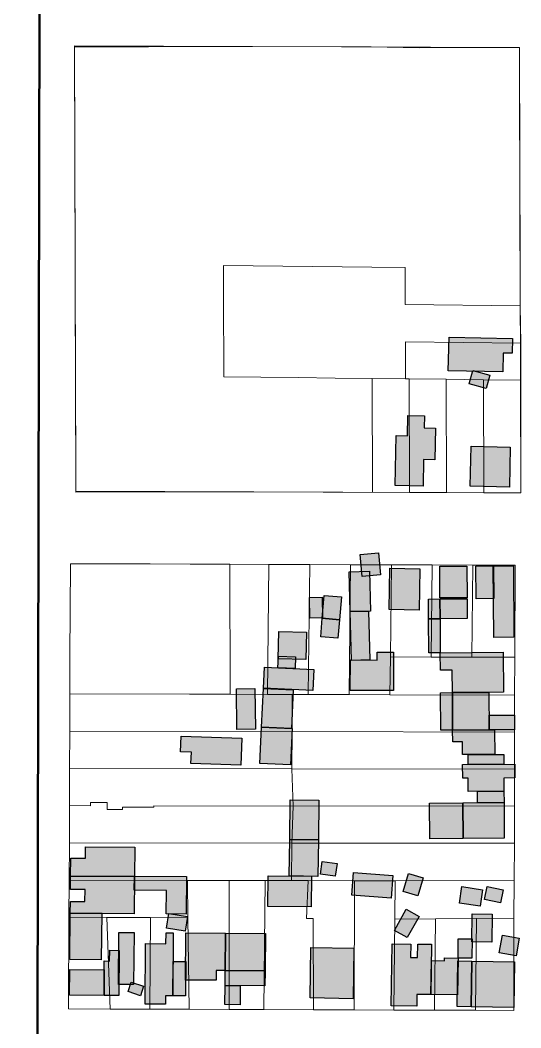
# Model space of a CAD drawing. Header units: millimetres. Extents: x -71 to 10084, y -63 to 6230.
# Drawn here: x 5423.4 to 5558.5, y 3296.9 to 3568.5 of the extents above; entities that cross this region are included whole.
import ezdxf

# ---------------------------------------------------------------- set-up
doc = ezdxf.new("R2010")
doc.units = ezdxf.units.MM
doc.layers.add('01. Manzanas Esc. Urbana', color=254, linetype='Continuous', lineweight=5, true_color=0xcccccc)
doc.layers.add('01. Parcelas Esc. Urbana', color=8, linetype='Continuous', lineweight=5, true_color=0x808080)
doc.layers.add('03. Vias Terciarias', color=252, linetype='Continuous', lineweight=50)
doc.layers.add('Edificaciones Pilar', color=50, linetype='Continuous')

msp = doc.modelspace()

# ---------------------------------------------------------------- hatches: boundary and pattern name
at = {"layer": 'Edificaciones Pilar', "transparency": 33554559}
for points in [[(5553.64, 3473.68), (5538.9, 3473.99), (5539.1, 3483.08), (5556.2, 3482.72), (5556.12, 3478.69), (5553.75, 3478.74), (5553.64, 3473.68)], [(5549.11, 3469.24), (5544.53, 3470.5), (5545.5, 3474.04), (5550.08, 3472.78), (5549.11, 3469.24)], [(5532.26, 3450.07), (5532.12, 3442.88), (5524.56, 3443.04), (5524.84, 3456.5), (5527.89, 3456.43), (5528, 3461.9), (5532.5, 3461.8), (5532.44, 3458.61), (5535.47, 3458.55), (5535.3, 3450.01), (5532.26, 3450.07)], [(5555.38, 3442.63), (5544.8, 3442.88), (5545.05, 3453.64), (5555.63, 3453.4), (5555.38, 3442.63)], [(5520.64, 3418.97), (5515.66, 3418.53), (5515.13, 3424.45), (5520.11, 3424.89), (5520.64, 3418.97)], [(5517.9, 3409.24), (5512.46, 3409.1), (5512.19, 3419.83), (5517.63, 3419.97), (5517.9, 3409.24)], [(5531.25, 3420.61), (5531.02, 3409.51), (5522.94, 3409.67), (5523.16, 3420.78), (5531.25, 3420.61)], [(5543.97, 3412.8), (5536.66, 3412.75), (5536.61, 3421.29), (5543.92, 3421.33), (5543.97, 3412.8)], [(5551.12, 3421.38), (5551.17, 3412.58), (5546.44, 3412.55), (5546.38, 3421.35), (5551.12, 3421.38)], [(5556.61, 3402.15), (5551.17, 3402.12), (5551.05, 3421.38), (5556.49, 3421.41), (5556.61, 3402.15)], [(5504.93, 3412.94), (5504.99, 3407.38), (5501.55, 3407.34), (5501.49, 3412.9), (5504.93, 3412.94)], [(5509.57, 3406.87), (5504.93, 3407.27), (5505.45, 3413.45), (5510.09, 3413.05), (5509.57, 3406.87)], [(5536.7, 3407.15), (5533.57, 3407.13), (5533.54, 3412.47), (5536.67, 3412.49), (5536.7, 3407.15)], [(5544.01, 3407.19), (5536.7, 3407.15), (5536.67, 3412.49), (5543.97, 3412.54), (5544.01, 3407.19)], [(5517.71, 3396.04), (5512.79, 3395.92), (5512.46, 3409.1), (5517.37, 3409.22), (5517.71, 3396.04)], [(5509.14, 3401.88), (5504.5, 3402.28), (5504.93, 3407.27), (5509.57, 3406.87), (5509.14, 3401.88)], [(5536.76, 3398.01), (5533.63, 3397.99), (5533.57, 3407.13), (5536.7, 3407.15), (5536.76, 3398.01)], [(5500.44, 3396.16), (5492.98, 3396.35), (5493.16, 3403.7), (5500.62, 3403.52), (5500.44, 3396.16)], [(5524.1, 3387.77), (5512.48, 3387.8), (5512.5, 3396.05), (5519.75, 3396.03), (5519.75, 3398.12), (5524.13, 3398.11), (5524.1, 3387.77)], [(5539.97, 3393.31), (5536.78, 3393.29), (5536.76, 3398.01), (5553.69, 3398.11), (5553.76, 3387.36), (5540.01, 3387.27), (5539.97, 3393.31)], [(5497.58, 3393.71), (5492.95, 3393.93), (5493.09, 3397.07), (5497.72, 3396.85), (5497.58, 3393.71)], [(5489.05, 3388.43), (5489.32, 3394.1), (5502.68, 3393.47), (5502.41, 3387.8), (5489.05, 3388.43)], [(5486.88, 3377.38), (5481.9, 3377.32), (5481.75, 3388.29), (5486.73, 3388.36), (5486.88, 3377.38)], [(5496.61, 3377.55), (5488.55, 3377.93), (5489.05, 3388.35), (5497.1, 3387.97), (5496.61, 3377.55)], [(5540.01, 3387.24), (5540.07, 3377.14), (5536.88, 3377.12), (5536.82, 3387.22), (5540.01, 3387.24)], [(5549.92, 3377.21), (5540.08, 3377.14), (5540.01, 3387.24), (5549.85, 3387.3), (5549.92, 3377.21)], [(5556.76, 3377.24), (5549.92, 3377.2), (5549.89, 3381.16), (5556.74, 3381.2), (5556.76, 3377.24)], [(5496.35, 3367.77), (5488.09, 3368.16), (5488.55, 3377.93), (5496.81, 3377.54), (5496.35, 3367.77)], [(5540.09, 3373.98), (5540.07, 3377.14), (5551.39, 3377.21), (5551.43, 3370.58), (5542.77, 3370.53), (5542.75, 3373.99), (5540.09, 3373.98)], [(5469.6, 3371.21), (5466.68, 3371.31), (5466.82, 3375.54), (5483.19, 3374.99), (5482.94, 3367.7), (5469.5, 3368.15), (5469.6, 3371.21)], [(5544.25, 3367.9), (5544.23, 3370.54), (5553.86, 3370.6), (5553.88, 3367.96), (5544.25, 3367.9)], [(5542.81, 3364.16), (5542.78, 3367.89), (5556.82, 3367.97), (5556.84, 3364.25), (5553.9, 3364.23), (5553.92, 3360.69), (5544.29, 3360.63), (5544.27, 3364.17), (5542.81, 3364.16)], [(5553.94, 3357.59), (5546.77, 3357.54), (5546.75, 3360.65), (5553.92, 3360.69), (5553.94, 3357.59)], [(5503.86, 3347.57), (5496.14, 3347.68), (5496.28, 3358.34), (5504.01, 3358.24), (5503.86, 3347.57)], [(5542.91, 3347.94), (5533.93, 3347.88), (5533.88, 3357.47), (5542.85, 3357.52), (5542.91, 3347.94)], [(5554, 3348), (5542.91, 3347.94), (5542.85, 3357.52), (5553.94, 3357.59), (5554, 3348)], [(5503.73, 3337.72), (5496.01, 3337.82), (5496.14, 3347.68), (5503.86, 3347.57), (5503.73, 3337.72)], [(5454.28, 3337.64), (5437.04, 3337.79), (5437.08, 3342.66), (5441.02, 3342.63), (5441.04, 3345.71), (5454.35, 3345.59), (5454.28, 3337.64)], [(5508.44, 3337.76), (5504.44, 3338.3), (5504.9, 3341.7), (5508.9, 3341.16), (5508.44, 3337.76)], [(5501.88, 3329.49), (5490.19, 3329.64), (5490.31, 3337.9), (5501.99, 3337.74), (5501.88, 3329.49)], [(5523.47, 3331.85), (5512.87, 3332.66), (5513.33, 3338.78), (5523.94, 3337.97), (5523.47, 3331.85)], [(5530.73, 3332.44), (5526.73, 3333.6), (5528.15, 3338.49), (5532.14, 3337.34), (5530.73, 3332.44)], [(5454.19, 3327.62), (5436.95, 3327.77), (5436.98, 3330.96), (5440.91, 3330.92), (5440.94, 3334.14), (5437, 3334.18), (5437.04, 3337.79), (5454.28, 3337.64), (5454.19, 3327.62)], [(5454.22, 3334), (5454.25, 3337.77), (5468.25, 3337.67), (5468.18, 3327.54), (5462.82, 3327.58), (5462.87, 3333.94), (5454.22, 3334)], [(5547.5, 3329.67), (5541.89, 3330.52), (5542.56, 3334.95), (5548.17, 3334.1), (5547.5, 3329.67)], [(5552.97, 3330.6), (5548.66, 3331.51), (5549.4, 3335.03), (5553.72, 3334.12), (5552.97, 3330.6)], [(5445.43, 3327.7), (5445.32, 3315.26), (5436.84, 3315.34), (5436.95, 3327.77), (5445.43, 3327.7)], [(5467.94, 3322.94), (5462.9, 3323.77), (5463.55, 3327.75), (5468.59, 3326.92), (5467.94, 3322.94)], [(5531.05, 3326.91), (5527.83, 3321.2), (5524.38, 3323.14), (5527.59, 3328.85), (5531.05, 3326.91)], [(5550.66, 3319.97), (5545.24, 3320.05), (5545.35, 3327.59), (5550.77, 3327.51), (5550.66, 3319.97)], [(5454.15, 3322.55), (5454.02, 3308.54), (5449.94, 3308.58), (5450.06, 3322.59), (5454.15, 3322.55)], [(5462.64, 3303.27), (5457.12, 3303.31), (5457.24, 3319.6), (5462.76, 3319.56), (5462.78, 3322.54), (5464.73, 3322.52), (5464.61, 3305.51), (5462.66, 3305.53), (5462.64, 3303.27)], [(5476.26, 3309.71), (5468.04, 3309.77), (5468.14, 3322.5), (5478.78, 3322.42), (5478.71, 3312.31), (5476.28, 3312.33), (5476.26, 3309.71)], [(5489.49, 3312.23), (5478.71, 3312.31), (5478.78, 3322.42), (5489.57, 3322.34), (5489.49, 3312.23)], [(5557.18, 3316.28), (5552.66, 3317.12), (5553.54, 3321.89), (5558.07, 3321.05), (5557.18, 3316.28)], [(5530.41, 3302.77), (5523.54, 3302.87), (5523.78, 3319.56), (5528.8, 3319.49), (5528.75, 3315.86), (5530.6, 3315.84), (5530.65, 3319.47), (5534.42, 3319.41), (5534.23, 3305.86), (5530.46, 3305.91), (5530.41, 3302.77)], [(5545.28, 3315.63), (5541.53, 3315.68), (5541.6, 3320.92), (5545.35, 3320.87), (5545.28, 3315.63)], [(5450.05, 3305.62), (5446.06, 3305.65), (5446.13, 3314.92), (5447.55, 3314.91), (5447.58, 3317.79), (5450.14, 3317.77), (5450.05, 3305.62)], [(5513.23, 3304.75), (5501.62, 3304.96), (5501.87, 3318.57), (5513.47, 3318.36), (5513.23, 3304.75)], [(5468.08, 3314.75), (5468.01, 3305.49), (5464.61, 3305.51), (5464.68, 3314.78), (5468.08, 3314.75)], [(5541.39, 3305.76), (5534.23, 3305.86), (5534.36, 3315.05), (5537.85, 3315), (5537.86, 3315.73), (5541.53, 3315.68), (5541.39, 3305.76)], [(5545.1, 3302.56), (5541.34, 3302.62), (5541.52, 3314.95), (5545.27, 3314.9), (5545.1, 3302.56)], [(5556.58, 3302.4), (5545.1, 3302.56), (5545.27, 3314.9), (5556.76, 3314.73), (5556.58, 3302.4)], [(5446.06, 3305.65), (5436.75, 3305.72), (5436.8, 3312.62), (5446.11, 3312.55), (5446.06, 3305.65)], [(5478.68, 3308.31), (5478.71, 3312.31), (5489.49, 3312.23), (5489.46, 3308.23), (5478.68, 3308.31)], [(5455.85, 3305.56), (5452.55, 3306.65), (5453.38, 3309.18), (5456.69, 3308.09), (5455.85, 3305.56)], [(5482.77, 3303.12), (5478.64, 3303.15), (5478.68, 3308.31), (5482.8, 3308.28), (5482.77, 3303.12)]]:
    msp.add_hatch(color=256, dxfattribs=at).paths.add_polyline_path(points, flags=0)

# ---------------------------------------------------------------- linework, layer by layer
at = {"layer": '01. Manzanas Esc. Urbana', "linetype": 'Continuous', "flags": 128}
for points in [[(5558.08, 3561.07), (5558.11, 3551.08), (5558.14, 3541.07), (5558.17, 3531.07), (5558.2, 3521.08), (5558.23, 3511.08), (5558.26, 3501.46), (5558.3, 3491.46), (5558.48, 3481.47), (5558.48, 3471.46), (5558.47, 3441.08), (5478.46, 3441.38), (5438.46, 3441.26), (5438.42, 3453.25), (5438.38, 3465.26), (5438.34, 3477.25), (5438.3, 3489.25), (5438.27, 3501.25), (5438.24, 3512.25), (5438.2, 3523.25), (5438.17, 3534.25), (5438.08, 3561.25), (5448.08, 3561.28), (5458.08, 3561.32), (5468.08, 3561.35), (5478.09, 3561.4), (5518.08, 3561.25), (5531.07, 3560.99), (5558.08, 3561.07)], [(5556.91, 3421.58), (5556.83, 3396.79), (5556.81, 3386.6), (5556.78, 3376.59), (5556.75, 3366.59), (5556.74, 3356.69), (5556.74, 3346.69), (5556.66, 3336.58), (5556.63, 3326.47), (5556.56, 3301.6), (5546.21, 3301.62), (5535.21, 3301.66), (5524.21, 3301.7), (5513.48, 3301.73), (5502.51, 3301.75), (5489.16, 3301.81), (5479.77, 3301.85), (5468.97, 3301.89), (5458.44, 3301.93), (5447.75, 3301.97), (5436.51, 3302), (5436.58, 3326.72), (5436.62, 3336.54), (5436.71, 3346.77), (5436.73, 3356.78), (5436.75, 3366.78), (5436.79, 3376.86), (5436.83, 3386.95), (5436.86, 3397.01), (5436.97, 3421.98), (5447.74, 3421.95), (5458.52, 3421.92), (5469.27, 3421.87), (5479.96, 3421.83), (5490.54, 3421.8), (5501.54, 3421.76), (5512.54, 3421.71), (5523.55, 3421.7), (5534.53, 3421.68), (5545.53, 3421.63), (5556.91, 3421.58)]]:
    msp.add_lwpolyline(points, close=True, dxfattribs=at)
at = {"layer": '01. Parcelas Esc. Urbana', "linetype": 'Continuous', "flags": 128}
for points in [[(5438.08, 3561.55), (5558.08, 3561.07), (5558.47, 3441.08), (5438.47, 3441.56), (5438.08, 3561.55)], [(5438.08, 3561.55), (5558.08, 3561.07), (5558.47, 3441.08), (5438.47, 3441.56), (5438.08, 3561.55)], [(5527.32, 3491.81), (5558.3, 3491.46), (5558.48, 3481.47), (5527.37, 3481.81), (5527.39, 3471.82), (5518.37, 3471.92), (5508.37, 3472.02), (5498.37, 3472.13), (5488.37, 3472.24), (5478.37, 3472.35), (5478.34, 3477.38), (5478.3, 3489.38), (5478.27, 3501.38), (5478.27, 3502.37), (5518.28, 3501.91), (5527.3, 3501.8), (5527.32, 3491.81)], [(5527.32, 3491.81), (5558.3, 3491.46), (5558.48, 3481.47), (5527.37, 3481.81), (5527.39, 3471.82), (5518.37, 3471.92), (5508.37, 3472.02), (5498.37, 3472.13), (5488.37, 3472.24), (5478.37, 3472.35), (5478.34, 3477.38), (5478.3, 3489.38), (5478.27, 3501.38), (5478.27, 3502.37), (5518.28, 3501.91), (5527.3, 3501.8), (5527.32, 3491.81)], [(5558.48, 3481.47), (5558.48, 3471.46), (5548.37, 3471.57), (5538.37, 3471.69), (5528.37, 3471.81), (5527.39, 3471.82), (5527.37, 3481.81), (5558.48, 3481.47)], [(5558.48, 3481.47), (5558.48, 3471.46), (5548.37, 3471.57), (5538.37, 3471.69), (5528.37, 3471.81), (5527.39, 3471.82), (5527.37, 3481.81), (5558.48, 3481.47)], [(5518.37, 3471.92), (5527.39, 3471.82), (5528.37, 3471.81), (5528.46, 3441.19), (5518.46, 3441.23), (5518.37, 3471.92)], [(5518.37, 3471.92), (5527.39, 3471.82), (5528.37, 3471.81), (5528.46, 3441.19), (5518.46, 3441.23), (5518.37, 3471.92)], [(5528.37, 3471.81), (5538.37, 3471.69), (5538.46, 3441.16), (5528.46, 3441.19), (5528.37, 3471.81)], [(5528.37, 3471.81), (5538.37, 3471.69), (5538.46, 3441.16), (5528.46, 3441.19), (5528.37, 3471.81)], [(5538.46, 3441.16), (5538.37, 3471.69), (5548.37, 3471.57), (5548.46, 3441.12), (5538.46, 3441.16)], [(5538.46, 3441.16), (5538.37, 3471.69), (5548.37, 3471.57), (5548.46, 3441.12), (5538.46, 3441.16)], [(5548.46, 3441.12), (5548.37, 3471.57), (5558.48, 3471.46), (5558.47, 3441.08), (5548.46, 3441.12)], [(5548.46, 3441.12), (5548.37, 3471.57), (5558.48, 3471.46), (5558.47, 3441.08), (5548.46, 3441.12)], [(5480.09, 3386.79), (5479.96, 3421.83), (5490.54, 3421.8), (5490.13, 3386.77), (5480.09, 3386.79)], [(5480.09, 3386.79), (5479.96, 3421.83), (5490.54, 3421.8), (5490.13, 3386.77), (5480.09, 3386.79)], [(5501.13, 3386.73), (5496.82, 3386.75), (5490.13, 3386.77), (5490.54, 3421.8), (5501.54, 3421.76), (5501.13, 3386.73)], [(5501.13, 3386.73), (5496.82, 3386.75), (5490.13, 3386.77), (5490.54, 3421.8), (5501.54, 3421.76), (5501.13, 3386.73)], [(5501.13, 3386.73), (5501.54, 3421.76), (5512.54, 3421.71), (5512.15, 3386.72), (5501.13, 3386.73)], [(5501.13, 3386.73), (5501.54, 3421.76), (5512.54, 3421.71), (5512.15, 3386.72), (5501.13, 3386.73)], [(5523.55, 3421.7), (5523.28, 3396.86), (5523.15, 3386.68), (5512.15, 3386.72), (5512.54, 3421.71), (5523.55, 3421.7)], [(5523.55, 3421.7), (5523.28, 3396.86), (5523.15, 3386.68), (5512.15, 3386.72), (5512.54, 3421.71), (5523.55, 3421.7)], [(5523.55, 3421.7), (5534.53, 3421.68), (5534.25, 3396.84), (5523.28, 3396.86), (5523.55, 3421.7)], [(5523.55, 3421.7), (5534.53, 3421.68), (5534.25, 3396.84), (5523.28, 3396.86), (5523.55, 3421.7)], [(5534.53, 3421.68), (5545.53, 3421.63), (5545.25, 3396.8), (5534.25, 3396.84), (5534.53, 3421.68)], [(5534.53, 3421.68), (5545.53, 3421.63), (5545.25, 3396.8), (5534.25, 3396.84), (5534.53, 3421.68)], [(5545.53, 3421.63), (5556.91, 3421.58), (5556.83, 3396.79), (5545.25, 3396.8), (5545.53, 3421.63)], [(5545.53, 3421.63), (5556.91, 3421.58), (5556.83, 3396.79), (5545.25, 3396.8), (5545.53, 3421.63)], [(5523.15, 3386.68), (5523.28, 3396.86), (5534.25, 3396.84), (5545.25, 3396.8), (5556.83, 3396.79), (5556.81, 3386.6), (5523.15, 3386.68)], [(5523.15, 3386.68), (5523.28, 3396.86), (5534.25, 3396.84), (5545.25, 3396.8), (5556.83, 3396.79), (5556.81, 3386.6), (5523.15, 3386.68)], [(5469.09, 3386.83), (5480.09, 3386.79), (5490.13, 3386.77), (5496.82, 3386.75), (5496.78, 3376.73), (5436.79, 3376.86), (5436.83, 3386.95), (5469.09, 3386.83)], [(5469.09, 3386.83), (5480.09, 3386.79), (5490.13, 3386.77), (5496.82, 3386.75), (5496.78, 3376.73), (5436.79, 3376.86), (5436.83, 3386.95), (5469.09, 3386.83)], [(5512.15, 3386.72), (5523.15, 3386.68), (5556.81, 3386.6), (5556.78, 3376.59), (5496.78, 3376.73), (5496.82, 3386.75), (5501.13, 3386.73), (5512.15, 3386.72)], [(5512.15, 3386.72), (5523.15, 3386.68), (5556.81, 3386.6), (5556.78, 3376.59), (5496.78, 3376.73), (5496.82, 3386.75), (5501.13, 3386.73), (5512.15, 3386.72)], [(5436.79, 3376.86), (5496.78, 3376.73), (5496.75, 3366.69), (5436.75, 3366.78), (5436.79, 3376.86)], [(5436.79, 3376.86), (5496.78, 3376.73), (5496.75, 3366.69), (5436.75, 3366.78), (5436.79, 3376.86)], [(5496.78, 3376.73), (5556.78, 3376.59), (5556.75, 3366.59), (5496.75, 3366.69), (5496.78, 3376.73)], [(5496.78, 3376.73), (5556.78, 3376.59), (5556.75, 3366.59), (5496.75, 3366.69), (5496.78, 3376.73)], [(5496.75, 3366.69), (5497.09, 3356.64), (5459.48, 3356.74), (5459.48, 3356.34), (5451.03, 3356.36), (5451.03, 3355.76), (5446.88, 3355.76), (5446.88, 3357.62), (5442.38, 3357.62), (5442.38, 3356.77), (5436.73, 3356.78), (5436.75, 3366.78), (5496.75, 3366.69)], [(5496.75, 3366.69), (5497.09, 3356.64), (5459.48, 3356.74), (5459.48, 3356.34), (5451.03, 3356.36), (5451.03, 3355.76), (5446.88, 3355.76), (5446.88, 3357.62), (5442.38, 3357.62), (5442.38, 3356.77), (5436.73, 3356.78), (5436.75, 3366.78), (5496.75, 3366.69)], [(5497.09, 3356.64), (5496.75, 3366.69), (5556.75, 3366.59), (5556.74, 3356.69), (5497.09, 3356.64)], [(5497.09, 3356.64), (5496.75, 3366.69), (5556.75, 3366.59), (5556.74, 3356.69), (5497.09, 3356.64)], [(5451.03, 3355.76), (5451.03, 3356.36), (5459.48, 3356.34), (5459.48, 3356.74), (5497.09, 3356.64), (5496.72, 3346.68), (5436.71, 3346.77), (5436.73, 3356.78), (5442.38, 3356.77), (5442.38, 3357.62), (5446.88, 3357.62), (5446.88, 3355.76), (5451.03, 3355.76)], [(5451.03, 3355.76), (5451.03, 3356.36), (5459.48, 3356.34), (5459.48, 3356.74), (5497.09, 3356.64), (5496.72, 3346.68), (5436.71, 3346.77), (5436.73, 3356.78), (5442.38, 3356.77), (5442.38, 3357.62), (5446.88, 3357.62), (5446.88, 3355.76), (5451.03, 3355.76)], [(5497.09, 3356.64), (5556.74, 3356.69), (5556.74, 3346.69), (5496.72, 3346.68), (5497.09, 3356.64)], [(5497.09, 3356.64), (5556.74, 3356.69), (5556.74, 3346.69), (5496.72, 3346.68), (5497.09, 3356.64)], [(5436.71, 3346.77), (5496.72, 3346.68), (5496.64, 3336.63), (5489.55, 3336.61), (5479.83, 3336.62), (5468.55, 3336.6), (5436.62, 3336.54), (5436.71, 3346.77)], [(5436.71, 3346.77), (5496.72, 3346.68), (5496.64, 3336.63), (5489.55, 3336.61), (5479.83, 3336.62), (5468.55, 3336.6), (5436.62, 3336.54), (5436.71, 3346.77)], [(5496.64, 3336.63), (5496.72, 3346.68), (5556.74, 3346.69), (5556.66, 3336.58), (5524.62, 3336.56), (5513.62, 3336.56), (5501.12, 3336.64), (5496.64, 3336.63)], [(5496.64, 3336.63), (5496.72, 3346.68), (5556.74, 3346.69), (5556.66, 3336.58), (5524.62, 3336.56), (5513.62, 3336.56), (5501.12, 3336.64), (5496.64, 3336.63)], [(5468.55, 3336.6), (5468.67, 3326.54), (5458.6, 3326.62), (5446.78, 3326.66), (5436.58, 3326.72), (5436.62, 3336.54), (5468.55, 3336.6)], [(5468.55, 3336.6), (5468.67, 3326.54), (5458.6, 3326.62), (5446.78, 3326.66), (5436.58, 3326.72), (5436.62, 3336.54), (5468.55, 3336.6)], [(5468.67, 3326.54), (5468.55, 3336.6), (5479.83, 3336.62), (5479.77, 3301.85), (5468.97, 3301.89), (5468.67, 3326.54)], [(5468.67, 3326.54), (5468.55, 3336.6), (5479.83, 3336.62), (5479.77, 3301.85), (5468.97, 3301.89), (5468.67, 3326.54)], [(5479.77, 3301.85), (5479.83, 3336.62), (5489.55, 3336.61), (5489.16, 3301.81), (5479.77, 3301.85)], [(5479.77, 3301.85), (5479.83, 3336.62), (5489.55, 3336.61), (5489.16, 3301.81), (5479.77, 3301.85)], [(5489.16, 3301.81), (5489.55, 3336.61), (5496.64, 3336.63), (5501.12, 3336.64), (5500.67, 3326.35), (5502.48, 3326.35), (5502.51, 3301.75), (5489.16, 3301.81)], [(5489.16, 3301.81), (5489.55, 3336.61), (5496.64, 3336.63), (5501.12, 3336.64), (5500.67, 3326.35), (5502.48, 3326.35), (5502.51, 3301.75), (5489.16, 3301.81)], [(5502.51, 3301.75), (5502.48, 3326.35), (5500.67, 3326.35), (5501.12, 3336.64), (5513.62, 3336.56), (5513.48, 3301.73), (5502.51, 3301.75)], [(5502.51, 3301.75), (5502.48, 3326.35), (5500.67, 3326.35), (5501.12, 3336.64), (5513.62, 3336.56), (5513.48, 3301.73), (5502.51, 3301.75)], [(5513.48, 3301.73), (5513.62, 3336.56), (5524.62, 3336.56), (5524.51, 3326.2), (5524.21, 3301.7), (5513.48, 3301.73)], [(5513.48, 3301.73), (5513.62, 3336.56), (5524.62, 3336.56), (5524.51, 3326.2), (5524.21, 3301.7), (5513.48, 3301.73)], [(5524.62, 3336.56), (5556.66, 3336.58), (5556.63, 3326.47), (5546.52, 3326.39), (5535.49, 3326.29), (5524.51, 3326.2), (5524.62, 3336.56)], [(5524.62, 3336.56), (5556.66, 3336.58), (5556.63, 3326.47), (5546.52, 3326.39), (5535.49, 3326.29), (5524.51, 3326.2), (5524.62, 3336.56)], [(5436.58, 3326.72), (5446.78, 3326.66), (5447.75, 3301.97), (5436.51, 3302), (5436.58, 3326.72)], [(5436.58, 3326.72), (5446.78, 3326.66), (5447.75, 3301.97), (5436.51, 3302), (5436.58, 3326.72)], [(5446.78, 3326.66), (5458.6, 3326.62), (5458.44, 3301.93), (5447.75, 3301.97), (5446.78, 3326.66)], [(5446.78, 3326.66), (5458.6, 3326.62), (5458.44, 3301.93), (5447.75, 3301.97), (5446.78, 3326.66)], [(5458.44, 3301.93), (5458.6, 3326.62), (5468.67, 3326.54), (5468.97, 3301.89), (5458.44, 3301.93)], [(5458.44, 3301.93), (5458.6, 3326.62), (5468.67, 3326.54), (5468.97, 3301.89), (5458.44, 3301.93)], [(5524.51, 3326.2), (5535.49, 3326.29), (5535.21, 3301.66), (5524.21, 3301.7), (5524.51, 3326.2)], [(5524.51, 3326.2), (5535.49, 3326.29), (5535.21, 3301.66), (5524.21, 3301.7), (5524.51, 3326.2)], [(5535.49, 3326.29), (5546.52, 3326.39), (5546.21, 3301.62), (5535.21, 3301.66), (5535.49, 3326.29)], [(5535.49, 3326.29), (5546.52, 3326.39), (5546.21, 3301.62), (5535.21, 3301.66), (5535.49, 3326.29)], [(5546.21, 3301.62), (5546.52, 3326.39), (5556.63, 3326.47), (5556.56, 3301.6), (5546.21, 3301.62)], [(5546.21, 3301.62), (5546.52, 3326.39), (5556.63, 3326.47), (5556.56, 3301.6), (5546.21, 3301.62)]]:
    msp.add_lwpolyline(points, close=True, dxfattribs=at)
at = {"layer": '03. Vias Terciarias', "linetype": 'Continuous'}
msp.add_lwpolyline([(5423.42, 894.85), (5429.15, 3850.28), (5461.74, 3892.22)], dxfattribs=at)
at = {"layer": 'Edificaciones Pilar', "linetype": 'Continuous', "flags": 128}
for points in [[(5553.64, 3473.68), (5538.9, 3473.99), (5539.1, 3483.08), (5556.2, 3482.72), (5556.12, 3478.69), (5553.75, 3478.74), (5553.64, 3473.68)], [(5549.11, 3469.24), (5544.53, 3470.5), (5545.5, 3474.04), (5550.08, 3472.78), (5549.11, 3469.24)], [(5532.26, 3450.07), (5532.12, 3442.88), (5524.56, 3443.04), (5524.84, 3456.5), (5527.89, 3456.43), (5528, 3461.9), (5532.5, 3461.8), (5532.44, 3458.61), (5535.47, 3458.55), (5535.3, 3450.01), (5532.26, 3450.07)], [(5555.38, 3442.63), (5544.8, 3442.88), (5545.05, 3453.64), (5555.63, 3453.4), (5555.38, 3442.63)], [(5520.64, 3418.97), (5515.66, 3418.53), (5515.13, 3424.45), (5520.11, 3424.89), (5520.64, 3418.97)], [(5517.9, 3409.24), (5512.46, 3409.1), (5512.19, 3419.83), (5517.63, 3419.97), (5517.9, 3409.24)], [(5531.25, 3420.61), (5531.02, 3409.51), (5522.94, 3409.67), (5523.16, 3420.78), (5531.25, 3420.61)], [(5543.97, 3412.8), (5536.66, 3412.75), (5536.61, 3421.29), (5543.92, 3421.33), (5543.97, 3412.8)], [(5551.12, 3421.38), (5551.17, 3412.58), (5546.44, 3412.55), (5546.38, 3421.35), (5551.12, 3421.38)], [(5556.61, 3402.15), (5551.17, 3402.12), (5551.05, 3421.38), (5556.49, 3421.41), (5556.61, 3402.15)], [(5504.93, 3412.94), (5504.99, 3407.38), (5501.55, 3407.34), (5501.49, 3412.9), (5504.93, 3412.94)], [(5509.57, 3406.87), (5504.93, 3407.27), (5505.45, 3413.45), (5510.09, 3413.05), (5509.57, 3406.87)], [(5536.7, 3407.15), (5533.57, 3407.13), (5533.54, 3412.47), (5536.67, 3412.49), (5536.7, 3407.15)], [(5544.01, 3407.19), (5536.7, 3407.15), (5536.67, 3412.49), (5543.97, 3412.54), (5544.01, 3407.19)], [(5517.71, 3396.04), (5512.79, 3395.92), (5512.46, 3409.1), (5517.37, 3409.22), (5517.71, 3396.04)], [(5509.14, 3401.88), (5504.5, 3402.28), (5504.93, 3407.27), (5509.57, 3406.87), (5509.14, 3401.88)], [(5536.76, 3398.01), (5533.63, 3397.99), (5533.57, 3407.13), (5536.7, 3407.15), (5536.76, 3398.01)], [(5500.44, 3396.16), (5492.98, 3396.35), (5493.16, 3403.7), (5500.62, 3403.52), (5500.44, 3396.16)], [(5524.1, 3387.77), (5512.48, 3387.8), (5512.5, 3396.05), (5519.75, 3396.03), (5519.75, 3398.12), (5524.13, 3398.11), (5524.1, 3387.77)], [(5539.97, 3393.31), (5536.78, 3393.29), (5536.76, 3398.01), (5553.69, 3398.11), (5553.76, 3387.36), (5540.01, 3387.27), (5539.97, 3393.31)], [(5497.58, 3393.71), (5492.95, 3393.93), (5493.09, 3397.07), (5497.72, 3396.85), (5497.58, 3393.71)], [(5489.05, 3388.43), (5489.32, 3394.1), (5502.68, 3393.47), (5502.41, 3387.8), (5489.05, 3388.43)], [(5486.88, 3377.38), (5481.9, 3377.32), (5481.75, 3388.29), (5486.73, 3388.36), (5486.88, 3377.38)], [(5496.61, 3377.55), (5488.55, 3377.93), (5489.05, 3388.35), (5497.1, 3387.97), (5496.61, 3377.55)], [(5540.01, 3387.24), (5540.07, 3377.14), (5536.88, 3377.12), (5536.82, 3387.22), (5540.01, 3387.24)], [(5549.92, 3377.21), (5540.08, 3377.14), (5540.01, 3387.24), (5549.85, 3387.3), (5549.92, 3377.21)], [(5556.76, 3377.24), (5549.92, 3377.2), (5549.89, 3381.16), (5556.74, 3381.2), (5556.76, 3377.24)], [(5496.35, 3367.77), (5488.09, 3368.16), (5488.55, 3377.93), (5496.81, 3377.54), (5496.35, 3367.77)], [(5540.09, 3373.98), (5540.07, 3377.14), (5551.39, 3377.21), (5551.43, 3370.58), (5542.77, 3370.53), (5542.75, 3373.99), (5540.09, 3373.98)], [(5469.6, 3371.21), (5466.68, 3371.31), (5466.82, 3375.54), (5483.19, 3374.99), (5482.94, 3367.7), (5469.5, 3368.15), (5469.6, 3371.21)], [(5544.25, 3367.9), (5544.23, 3370.54), (5553.86, 3370.6), (5553.88, 3367.96), (5544.25, 3367.9)], [(5542.81, 3364.16), (5542.78, 3367.89), (5556.82, 3367.97), (5556.84, 3364.25), (5553.9, 3364.23), (5553.92, 3360.69), (5544.29, 3360.63), (5544.27, 3364.17), (5542.81, 3364.16)], [(5553.94, 3357.59), (5546.77, 3357.54), (5546.75, 3360.65), (5553.92, 3360.69), (5553.94, 3357.59)], [(5503.86, 3347.57), (5496.14, 3347.68), (5496.28, 3358.34), (5504.01, 3358.24), (5503.86, 3347.57)], [(5542.91, 3347.94), (5533.93, 3347.88), (5533.88, 3357.47), (5542.85, 3357.52), (5542.91, 3347.94)], [(5554, 3348), (5542.91, 3347.94), (5542.85, 3357.52), (5553.94, 3357.59), (5554, 3348)], [(5503.73, 3337.72), (5496.01, 3337.82), (5496.14, 3347.68), (5503.86, 3347.57), (5503.73, 3337.72)], [(5454.28, 3337.64), (5437.04, 3337.79), (5437.08, 3342.66), (5441.02, 3342.63), (5441.04, 3345.71), (5454.35, 3345.59), (5454.28, 3337.64)], [(5508.44, 3337.76), (5504.44, 3338.3), (5504.9, 3341.7), (5508.9, 3341.16), (5508.44, 3337.76)], [(5501.88, 3329.49), (5490.19, 3329.64), (5490.31, 3337.9), (5501.99, 3337.74), (5501.88, 3329.49)], [(5523.47, 3331.85), (5512.87, 3332.66), (5513.33, 3338.78), (5523.94, 3337.97), (5523.47, 3331.85)], [(5530.73, 3332.44), (5526.73, 3333.6), (5528.15, 3338.49), (5532.14, 3337.34), (5530.73, 3332.44)], [(5454.19, 3327.62), (5436.95, 3327.77), (5436.98, 3330.96), (5440.91, 3330.92), (5440.94, 3334.14), (5437, 3334.18), (5437.04, 3337.79), (5454.28, 3337.64), (5454.19, 3327.62)], [(5454.22, 3334), (5454.25, 3337.77), (5468.25, 3337.67), (5468.18, 3327.54), (5462.82, 3327.58), (5462.87, 3333.94), (5454.22, 3334)], [(5547.5, 3329.67), (5541.89, 3330.52), (5542.56, 3334.95), (5548.17, 3334.1), (5547.5, 3329.67)], [(5552.97, 3330.6), (5548.66, 3331.51), (5549.4, 3335.03), (5553.72, 3334.12), (5552.97, 3330.6)], [(5445.43, 3327.7), (5445.32, 3315.26), (5436.84, 3315.34), (5436.95, 3327.77), (5445.43, 3327.7)], [(5467.94, 3322.94), (5462.9, 3323.77), (5463.55, 3327.75), (5468.59, 3326.92), (5467.94, 3322.94)], [(5531.05, 3326.91), (5527.83, 3321.2), (5524.38, 3323.14), (5527.59, 3328.85), (5531.05, 3326.91)], [(5550.66, 3319.97), (5545.24, 3320.05), (5545.35, 3327.59), (5550.77, 3327.51), (5550.66, 3319.97)], [(5454.15, 3322.55), (5454.02, 3308.54), (5449.94, 3308.58), (5450.06, 3322.59), (5454.15, 3322.55)], [(5462.64, 3303.27), (5457.12, 3303.31), (5457.24, 3319.6), (5462.76, 3319.56), (5462.78, 3322.54), (5464.73, 3322.52), (5464.61, 3305.51), (5462.66, 3305.53), (5462.64, 3303.27)], [(5476.26, 3309.71), (5468.04, 3309.77), (5468.14, 3322.5), (5478.78, 3322.42), (5478.71, 3312.31), (5476.28, 3312.33), (5476.26, 3309.71)], [(5489.49, 3312.23), (5478.71, 3312.31), (5478.78, 3322.42), (5489.57, 3322.34), (5489.49, 3312.23)], [(5557.18, 3316.28), (5552.66, 3317.12), (5553.54, 3321.89), (5558.07, 3321.05), (5557.18, 3316.28)], [(5530.41, 3302.77), (5523.54, 3302.87), (5523.78, 3319.56), (5528.8, 3319.49), (5528.75, 3315.86), (5530.6, 3315.84), (5530.65, 3319.47), (5534.42, 3319.41), (5534.23, 3305.86), (5530.46, 3305.91), (5530.41, 3302.77)], [(5545.28, 3315.63), (5541.53, 3315.68), (5541.6, 3320.92), (5545.35, 3320.87), (5545.28, 3315.63)], [(5450.05, 3305.62), (5446.06, 3305.65), (5446.13, 3314.92), (5447.55, 3314.91), (5447.58, 3317.79), (5450.14, 3317.77), (5450.05, 3305.62)], [(5513.23, 3304.75), (5501.62, 3304.96), (5501.87, 3318.57), (5513.47, 3318.36), (5513.23, 3304.75)], [(5468.08, 3314.75), (5468.01, 3305.49), (5464.61, 3305.51), (5464.68, 3314.78), (5468.08, 3314.75)], [(5541.39, 3305.76), (5534.23, 3305.86), (5534.36, 3315.05), (5537.85, 3315), (5537.86, 3315.73), (5541.53, 3315.68), (5541.39, 3305.76)], [(5545.1, 3302.56), (5541.34, 3302.62), (5541.52, 3314.95), (5545.27, 3314.9), (5545.1, 3302.56)], [(5556.58, 3302.4), (5545.1, 3302.56), (5545.27, 3314.9), (5556.76, 3314.73), (5556.58, 3302.4)], [(5446.06, 3305.65), (5436.75, 3305.72), (5436.8, 3312.62), (5446.11, 3312.55), (5446.06, 3305.65)], [(5478.68, 3308.31), (5478.71, 3312.31), (5489.49, 3312.23), (5489.46, 3308.23), (5478.68, 3308.31)], [(5455.85, 3305.56), (5452.55, 3306.65), (5453.38, 3309.18), (5456.69, 3308.09), (5455.85, 3305.56)], [(5482.77, 3303.12), (5478.64, 3303.15), (5478.68, 3308.31), (5482.8, 3308.28), (5482.77, 3303.12)]]:
    msp.add_lwpolyline(points, close=True, dxfattribs=at)

doc.saveas('drawing.dxf')
